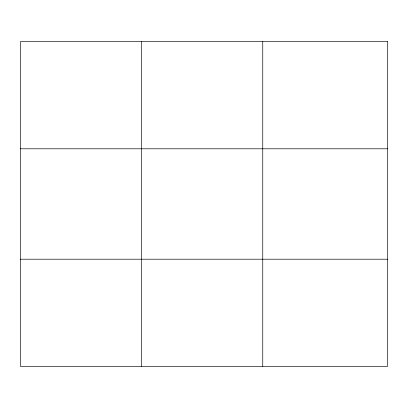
<?xml version="1.0" encoding="UTF-8"?>
<svg xmlns="http://www.w3.org/2000/svg" width="408" height="408" viewBox="0 0 408 408"><rect width="100%" height="100%" fill="white"/><g stroke="black" fill="none" stroke-linecap="round" stroke-linejoin="round"><path stroke-width="0.61" d="M141.576 366.369L141.576 41.631M262.752 366.369L262.752 41.631M20.4 148.792L387.6 148.792M20.4 259.207L387.6 259.207M387.6 41.631L387.6 366.369L20.4 366.369L20.4 41.631L387.6 41.631"/></g></svg>
